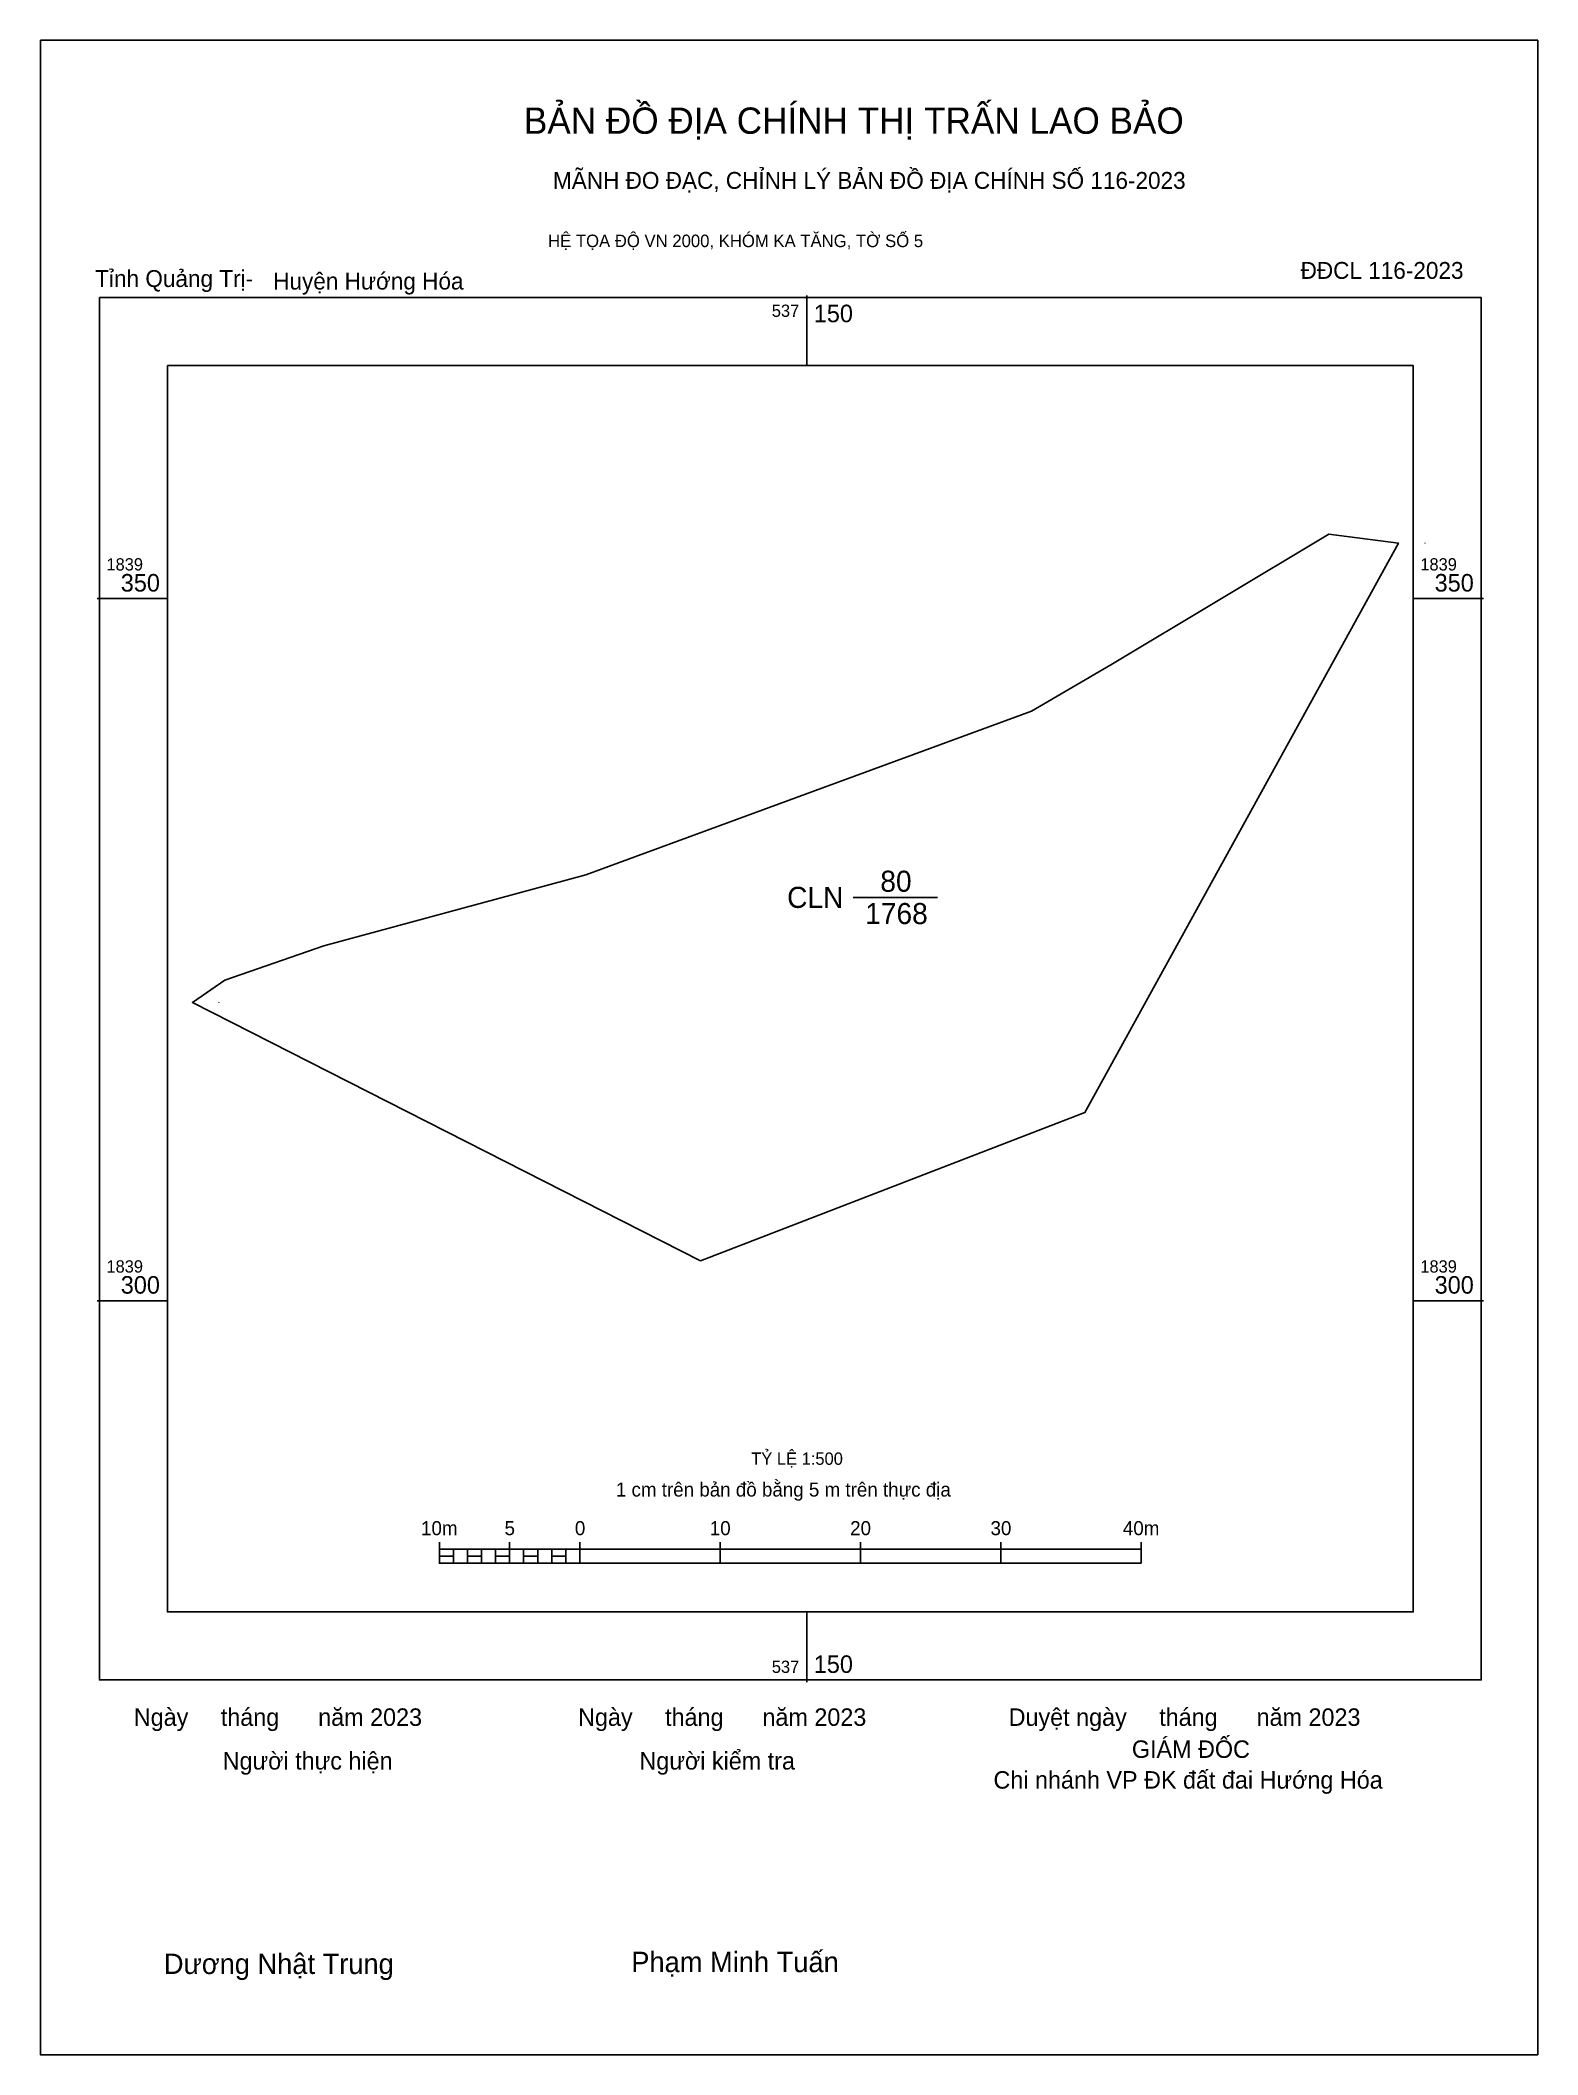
# Model space of a CAD drawing. Extents: x 537097 to 537204, y 1839246 to 1839390.
import ezdxf

# ---------------------------------------------------------------- set-up
doc = ezdxf.new("R2010")
doc.units = 0
for name, color, linetype in [('Level 10', 7, 'Continuous'), ('Level 13', 7, 'Continuous'), ('Level 15', 7, 'Continuous'), ('Level 27', 7, 'Continuous'), ('Level 49', 7, 'Continuous'), ('Level 6', 7, 'Continuous'), ('Level 62', 7, 'Continuous'), ('Level 63', 7, 'Continuous'), ('Level 9', 7, 'Continuous')]:
    doc.layers.add(name, color=color, linetype=linetype)

msp = doc.modelspace()

# ---------------------------------------------------------------- linework, layer by layer
at = {"layer": 'Level 10'}
msp.add_lwpolyline([(537144.33, 1839302.84), (537108.13, 1839321.23), (537110.44, 1839322.82), (537117.49, 1839325.26), (537136.17, 1839330.32), (537167.92, 1839341.98), (537173.56, 1839345.29), (537189.1, 1839354.59), (537194.05, 1839353.95), (537171.72, 1839313.39)], close=True, dxfattribs=at)
at = {"layer": 'Level 15'}
msp.add_lwpolyline([(537097.3, 1839389.76), (537203.97, 1839389.76), (537203.97, 1839246.3), (537097.3, 1839246.3)], close=True, dxfattribs=at)
at = {"layer": 'Level 27'}
for p, q in [((537191, 1839354.59), (537191, 1839354.59)), ((537195.94, 1839353.95), (537195.95, 1839353.95)), ((537110.02, 1839321.23), (537110.02, 1839321.22))]:
    msp.add_line(p, q, dxfattribs=at)
at = {"layer": 'Level 49'}
msp.add_line((537155.2, 1839328.72), (537161.22, 1839328.72), dxfattribs=at)
at = {"layer": 'Level 62'}
msp.add_lwpolyline([(537106.35, 1839366.59), (537195.11, 1839366.59), (537195.11, 1839277.83), (537106.35, 1839277.83)], close=True, dxfattribs=at)
at = {"layer": 'Level 63'}
for p, q in [((537151.9, 1839371.59), (537151.9, 1839366.59)), ((537101.35, 1839350), (537106.35, 1839350)), ((537195.11, 1839350), (537200.11, 1839350)), ((537101.35, 1839300), (537106.35, 1839300)), ((537195.11, 1839300), (537200.11, 1839300)), ((537125.73, 1839282.8), (537125.73, 1839281.3)), ((537130.73, 1839282.8), (537130.73, 1839281.3)), ((537135.73, 1839282.8), (537135.73, 1839281.3)), ((537145.73, 1839282.8), (537145.73, 1839281.3)), ((537155.73, 1839282.8), (537155.73, 1839281.3)), ((537165.73, 1839282.8), (537165.73, 1839281.3)), ((537175.73, 1839282.8), (537175.73, 1839281.3)), ((537125.73, 1839282.3), (537175.73, 1839282.3)), ((537125.73, 1839281.3), (537175.73, 1839281.3)), ((537126.73, 1839282.3), (537126.73, 1839281.3)), ((537127.73, 1839282.3), (537127.73, 1839281.3)), ((537128.73, 1839282.3), (537128.73, 1839281.3)), ((537129.73, 1839282.3), (537129.73, 1839281.3)), ((537130.73, 1839282.3), (537130.73, 1839281.3)), ((537131.73, 1839282.3), (537131.73, 1839281.3)), ((537132.73, 1839282.3), (537132.73, 1839281.3)), ((537133.73, 1839282.3), (537133.73, 1839281.3)), ((537134.73, 1839282.3), (537134.73, 1839281.3)), ((537135.73, 1839282.3), (537135.73, 1839281.3)), ((537151.9, 1839277.83), (537151.9, 1839272.83))]:
    msp.add_line(p, q, dxfattribs=at)
for points in [[(537101.51, 1839371.43), (537199.95, 1839371.43), (537199.95, 1839272.99), (537101.51, 1839272.99)], [(537125.73, 1839281.8), (537126.73, 1839281.8), (537126.73, 1839281.3), (537125.73, 1839281.3)], [(537125.73, 1839281.8), (537126.73, 1839281.8), (537126.73, 1839281.3), (537125.73, 1839281.3)], [(537127.73, 1839281.8), (537128.73, 1839281.8), (537128.73, 1839281.3), (537127.73, 1839281.3)], [(537129.73, 1839281.8), (537130.73, 1839281.8), (537130.73, 1839281.3), (537129.73, 1839281.3)], [(537131.73, 1839281.8), (537132.73, 1839281.8), (537132.73, 1839281.3), (537131.73, 1839281.3)], [(537133.73, 1839281.8), (537134.73, 1839281.8), (537134.73, 1839281.3), (537133.73, 1839281.3)]]:
    msp.add_lwpolyline(points, close=True, dxfattribs=at)

# ---------------------------------------------------------------- texts
at = {"layer": 'Level 13'}
for s, p in [('80', (537157.14, 1839329.12)), ('CLN', (537150.5, 1839327.97)), ('1768', (537156.06, 1839326.82))]:
    msp.add_text(s, height=1.5, dxfattribs=at).set_placement(p)
at = {"layer": 'Level 6'}
msp.add_text('TỶ LỆ 1:500', height=0.879, dxfattribs=at).set_placement((537147.94, 1839288.31))
at = {"layer": 'Level 63'}
for s, height, p in [('BẢN ĐỒ ĐỊA CHÍNH THỊ TRẤN LAO BẢO', 1.8718, (537131.75, 1839383.1)), ('MÃNH ĐO ĐẠC, CHỈNH LÝ BẢN ĐỒ ĐỊA CHÍNH SỐ 116-2023', 1.2011, (537133.82, 1839379.18)), ('HỆ TỌA ĐỘ VN 2000, KHÓM KA TĂNG, TỜ SỐ 5', 0.8891, (537133.47, 1839375.03)), ('537', 0.875, (537149.41, 1839370.06)), ('150', 1.25, (537152.4, 1839369.68)), ('1839', 0.875, (537102.01, 1839352)), ('350', 1.25, (537103.03, 1839350.5)), ('1839', 0.875, (537195.61, 1839352)), ('350', 1.25, (537196.63, 1839350.5)), ('1839', 0.875, (537102.01, 1839302)), ('1839', 0.875, (537195.61, 1839302)), ('300', 1.25, (537103.03, 1839300.5)), ('300', 1.25, (537196.63, 1839300.5)), ('1 cm trên bản đồ bằng 5 m trên thực địa', 1, (537138.3, 1839286.05)), ('10m', 1, (537124.42, 1839283.3)), ('5', 1, (537130.37, 1839283.3)), ('0', 1, (537135.38, 1839283.3)), ('10', 1, (537144.99, 1839283.3)), ('20', 1, (537154.99, 1839283.3)), ('30', 1, (537164.99, 1839283.3)), ('40m', 1, (537174.42, 1839283.3)), ('537', 0.875, (537149.41, 1839273.49)), ('150', 1.25, (537152.4, 1839273.49)), ('Ngày     tháng      năm 2023', 1.2442, (537103.96, 1839269.72)), ('Ngày     tháng      năm 2023', 1.2442, (537135.61, 1839269.72)), ('Duyệt ngày     tháng      năm 2023', 1.2442, (537166.28, 1839269.72)), ('GIÁM ĐỐC', 1.244, (537175.06, 1839267.44)), ('Người thực hiện', 1.2442, (537110.29, 1839266.61)), ('Người kiểm tra', 1.2442, (537139.98, 1839266.61)), ('Chi nhánh VP ĐK đất đai Hướng Hóa', 1.2442, (537165.2, 1839265.25)), ('Dương Nhật Trung', 1.4512, (537106.1, 1839252.05)), ('Phạm Minh Tuấn', 1.4512, (537139.4, 1839252.18))]:
    msp.add_text(s, height=height, dxfattribs=at).set_placement(p)
at = {"layer": 'Level 9'}
for s, p in [('Tỉnh Quảng Trị-', (537101.21, 1839372.19)), ('Huyện Hướng Hóa', (537113.89, 1839372.01)), ('ĐĐCL 116-2023', (537187.08, 1839372.77))]:
    msp.add_text(s, height=1.2011, dxfattribs=at).set_placement(p)

doc.saveas('drawing.dxf')
